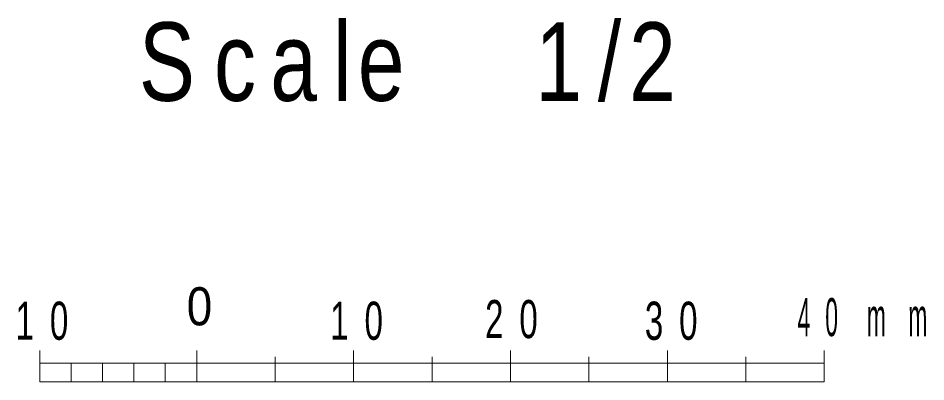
# Model space of a CAD drawing. Units: millimetres, scale not verified. Extents: x 283 to 902, y 155 to 918.
# Drawn here: x 812.5 to 870.4, y 155.4 to 178.5 of the extents above; entities that cross this region are included whole.
import ezdxf
from ezdxf.enums import TextEntityAlignment as Align

# ---------------------------------------------------------------- set-up
doc = ezdxf.new("R2010")
doc.units = ezdxf.units.MM
doc.header["$LTSCALE"] = 2
doc.layers.add('0平面図-0通り芯', color=4, linetype='Continuous', lineweight=13)
doc.styles.add('MS-ゴシック-5.0-1.0', font='')
doc.styles.get('MS-ゴシック-5.0-1.0').set_extended_font_data('MS-ゴシック-5.0-1.0')

msp = doc.modelspace()

# ---------------------------------------------------------------- linework, layer by layer
at = {"layer": '0平面図-0通り芯'}
for p, q in [((813.906, 157.355), (813.906, 155.355)), ((823.906, 155.355), (823.906, 157.355)), ((828.906, 156.953), (828.906, 155.358)), ((833.906, 157.355), (833.906, 155.355)), ((838.906, 156.953), (838.906, 155.358)), ((843.907, 155.355), (843.907, 157.355)), ((848.906, 156.953), (848.906, 155.358)), ((853.907, 157.355), (853.907, 155.355)), ((858.906, 156.953), (858.906, 155.358)), ((863.907, 155.355), (863.907, 157.355)), ((863.907, 155.355), (863.907, 157.355)), ((813.906, 156.555), (863.907, 156.555)), ((815.906, 155.355), (815.906, 156.555)), ((817.906, 155.355), (817.906, 156.55)), ((819.906, 155.355), (819.906, 156.549)), ((821.906, 155.355), (821.906, 156.549))]:
    msp.add_line(p, q, dxfattribs=at)
at = {"layer": '0平面図-0通り芯', "color": 5}
msp.add_line((813.906, 155.355), (863.907, 155.355), dxfattribs=at)

# ---------------------------------------------------------------- texts
at = {"layer": '0平面図-0通り芯', "style": 'MS-ゴシック-5.0-1.0', "width": 0.9}
msp.add_text('0', height=2.43, dxfattribs=at).set_placement((823.271, 158.227), align=Align.BOTTOM_LEFT)
at = {"layer": '0平面図-0通り芯', "color": 3, "insert": (820.225, 173.191), "char_height": 5.004, "attachment_point": 7, "style": 'MS-ゴシック-5.0-1.0'}
msp.add_mtext('\\T1.34;\\W0.8;Scale\u30001/2', dxfattribs=at)
at = {"layer": '0平面図-0通り芯', "char_height": 2.43, "attachment_point": 7, "style": 'MS-ゴシック-5.0-1.0'}
for s, insert in [('\\T1.86;\\W0.65;10', (812.367, 158)), ('\\T1.86;\\W0.65;10', (832.419, 158)), ('\\T1.86;\\W0.65;20', (842.287, 158.105)), ('\\T1.86;\\W0.65;30', (852.47, 158)), ('\\T2.17;\\W0.45;40\\~mm', (862.205, 158.231))]:
    msp.add_mtext(s, dxfattribs=dict(at, insert=insert))

doc.saveas('drawing.dxf')
